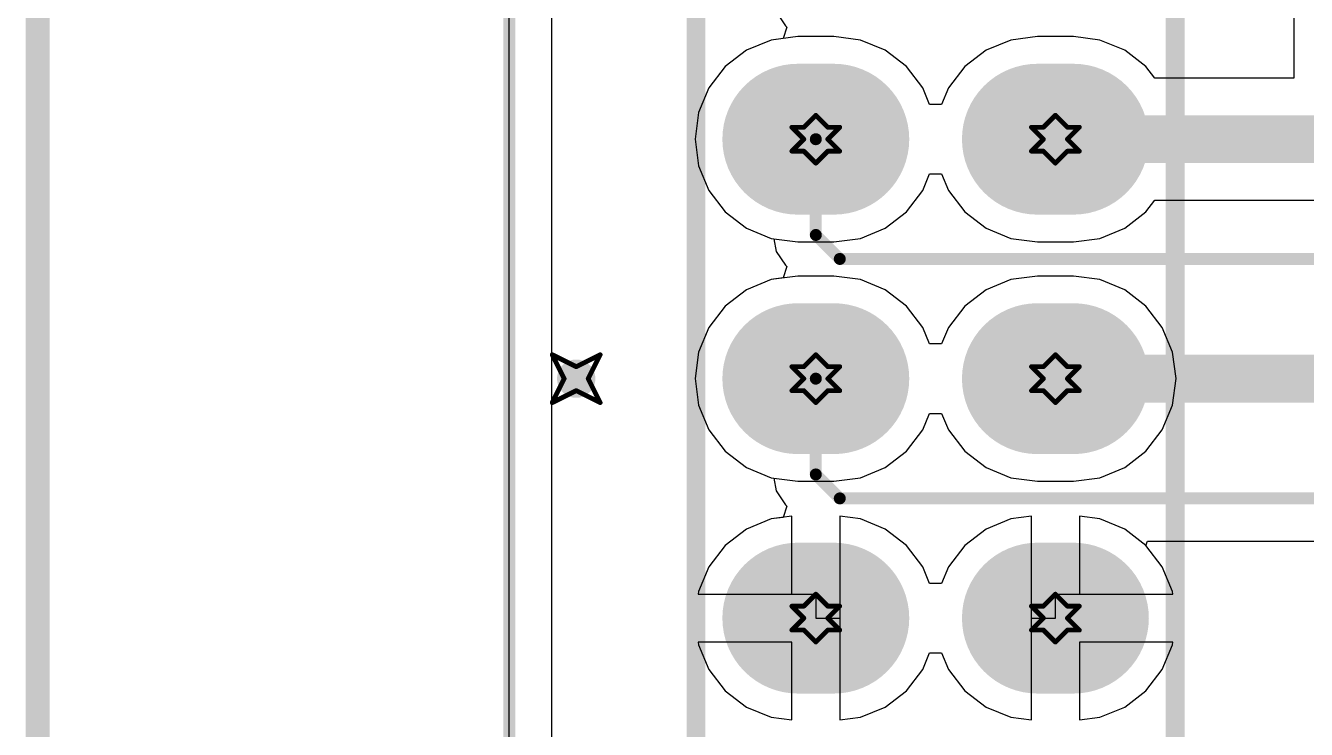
# Model space of a CAD drawing. Header units: millimetres. Extents: x 2.26 to 6.57, y 1.2 to 4.64.
# Drawn here: x 2.278 to 2.813, y 2.257 to 2.551 of the extents above; entities that cross this region are included whole.
import ezdxf

# ---------------------------------------------------------------- set-up
doc = ezdxf.new("R2010")
doc.units = ezdxf.units.MM
doc.header["$MEASUREMENT"] = 0
for name, color, linetype in [('BottomLayer', 5, 'Continuous'), ('BottomSolder', 6, 'Continuous'), ('DrillDrawing', 1, 'Continuous'), ('KeepOutLayer', 6, 'Continuous'), ('Mechanical1', 6, 'Continuous'), ('MultiLayer', 9, 'Continuous'), ('PadHoleLayer', 156, 'Continuous'), ('TopLayer', 1, 'Continuous'), ('TopOverlay', 2, 'Continuous'), ('TopSolder', 216, 'Continuous'), ('ViaHoleLayer', 16, 'Continuous')]:
    doc.layers.add(name, color=color, linetype=linetype)

# ---------------------------------------------------------------- blocks, each defined once
blk = doc.blocks.new('2_19P_56')
at = {"layer": 'BottomLayer', "const_width": 0.055}
for points in [[(0.7, 0.1075), (0.7, 0.0925)], [(0.8, 0.1075), (0.8, 0.0925)], [(0.9, 0.1075), (0.9, 0.0925)], [(0.7, 0.0075), (0.7, -0.0075)], [(0.8, 0.0075), (0.8, -0.0075)], [(0.9, 0.0075), (0.9, -0.0075)]]:
    blk.add_lwpolyline(points, dxfattribs=at)
at = {"layer": 'BottomLayer', "const_width": 0.0275}
for points in [[(0.68625, 0.1075, 1), (0.71375, 0.1075, 1)], [(0.78625, 0.1075, 1), (0.81375, 0.1075, 1)], [(0.88625, 0.1075, 1), (0.91375, 0.1075, 1)], [(0.68625, 0.0925, 1), (0.71375, 0.0925, 1)], [(0.78625, 0.0925, 1), (0.81375, 0.0925, 1)], [(0.88625, 0.0925, 1), (0.91375, 0.0925, 1)], [(0.68625, 0.0075, 1), (0.71375, 0.0075, 1)], [(0.78625, 0.0075, 1), (0.81375, 0.0075, 1)], [(0.88625, 0.0075, 1), (0.91375, 0.0075, 1)], [(0.68625, -0.0075, 1), (0.71375, -0.0075, 1)], [(0.78625, -0.0075, 1), (0.81375, -0.0075, 1)], [(0.88625, -0.0075, 1), (0.91375, -0.0075, 1)]]:
    blk.add_lwpolyline(points, format="xyb", close=True, dxfattribs=at)
at = {"layer": 'BottomSolder', "const_width": 0.063}
for points in [[(0.7, 0.1075), (0.7, 0.0925)], [(0.8, 0.1075), (0.8, 0.0925)], [(0.9, 0.1075), (0.9, 0.0925)], [(0.7, 0.0075), (0.7, -0.0075)], [(0.8, 0.0075), (0.8, -0.0075)], [(0.9, 0.0075), (0.9, -0.0075)]]:
    blk.add_lwpolyline(points, dxfattribs=at)
at = {"layer": 'BottomSolder', "const_width": 0.0315}
for points in [[(0.68425, 0.1075, 1), (0.71575, 0.1075, 1)], [(0.78425, 0.1075, 1), (0.81575, 0.1075, 1)], [(0.88425, 0.1075, 1), (0.91575, 0.1075, 1)], [(0.68425, 0.0925, 1), (0.71575, 0.0925, 1)], [(0.78425, 0.0925, 1), (0.81575, 0.0925, 1)], [(0.88425, 0.0925, 1), (0.91575, 0.0925, 1)], [(0.68425, 0.0075, 1), (0.71575, 0.0075, 1)], [(0.78425, 0.0075, 1), (0.81575, 0.0075, 1)], [(0.88425, 0.0075, 1), (0.91575, 0.0075, 1)], [(0.68425, -0.0075, 1), (0.71575, -0.0075, 1)], [(0.78425, -0.0075, 1), (0.81575, -0.0075, 1)], [(0.88425, -0.0075, 1), (0.91575, -0.0075, 1)]]:
    blk.add_lwpolyline(points, format="xyb", close=True, dxfattribs=at)
at = {"layer": 'MultiLayer', "const_width": 0.055}
for points in [[(0.7, 0.1075), (0.7, 0.0925)], [(0.8, 0.1075), (0.8, 0.0925)], [(0.9, 0.1075), (0.9, 0.0925)], [(0.7, 0.0075), (0.7, -0.0075)], [(0.8, 0.0075), (0.8, -0.0075)], [(0.9, 0.0075), (0.9, -0.0075)]]:
    blk.add_lwpolyline(points, dxfattribs=at)
at = {"layer": 'MultiLayer', "const_width": 0.0275}
for points in [[(0.68625, 0.1075, 1), (0.71375, 0.1075, 1)], [(0.78625, 0.1075, 1), (0.81375, 0.1075, 1)], [(0.88625, 0.1075, 1), (0.91375, 0.1075, 1)], [(0.68625, 0.0925, 1), (0.71375, 0.0925, 1)], [(0.78625, 0.0925, 1), (0.81375, 0.0925, 1)], [(0.88625, 0.0925, 1), (0.91375, 0.0925, 1)], [(0.68625, 0.0075, 1), (0.71375, 0.0075, 1)], [(0.78625, 0.0075, 1), (0.81375, 0.0075, 1)], [(0.88625, 0.0075, 1), (0.91375, 0.0075, 1)], [(0.68625, -0.0075, 1), (0.71375, -0.0075, 1)], [(0.78625, -0.0075, 1), (0.81375, -0.0075, 1)], [(0.88625, -0.0075, 1), (0.91375, -0.0075, 1)]]:
    blk.add_lwpolyline(points, format="xyb", close=True, dxfattribs=at)
at = {"layer": 'PadHoleLayer', "const_width": 0.02}
for points in [[(0.69, 0.1, 1), (0.71, 0.1, 1)], [(0.79, 0.1, 1), (0.81, 0.1, 1)], [(0.89, 0.1, 1), (0.91, 0.1, 1)], [(0.69, 0, 1), (0.71, 0, 1)], [(0.79, 0, 1), (0.81, 0, 1)], [(0.89, 0, 1), (0.91, 0, 1)]]:
    blk.add_lwpolyline(points, format="xyb", close=True, dxfattribs=at)
at = {"layer": 'TopLayer', "const_width": 0.055}
for points in [[(0.7, 0.1075), (0.7, 0.0925)], [(0.8, 0.1075), (0.8, 0.0925)], [(0.9, 0.1075), (0.9, 0.0925)], [(0.7, 0.0075), (0.7, -0.0075)], [(0.8, 0.0075), (0.8, -0.0075)], [(0.9, 0.0075), (0.9, -0.0075)]]:
    blk.add_lwpolyline(points, dxfattribs=at)
at = {"layer": 'TopLayer', "const_width": 0.0275}
for points in [[(0.68625, 0.1075, 1), (0.71375, 0.1075, 1)], [(0.78625, 0.1075, 1), (0.81375, 0.1075, 1)], [(0.88625, 0.1075, 1), (0.91375, 0.1075, 1)], [(0.68625, 0.0925, 1), (0.71375, 0.0925, 1)], [(0.78625, 0.0925, 1), (0.81375, 0.0925, 1)], [(0.88625, 0.0925, 1), (0.91375, 0.0925, 1)], [(0.68625, 0.0075, 1), (0.71375, 0.0075, 1)], [(0.78625, 0.0075, 1), (0.81375, 0.0075, 1)], [(0.88625, 0.0075, 1), (0.91375, 0.0075, 1)], [(0.68625, -0.0075, 1), (0.71375, -0.0075, 1)], [(0.78625, -0.0075, 1), (0.81375, -0.0075, 1)], [(0.88625, -0.0075, 1), (0.91375, -0.0075, 1)]]:
    blk.add_lwpolyline(points, format="xyb", close=True, dxfattribs=at)
at = {"layer": 'TopOverlay', "const_width": 0.00787}
for points in [[(1.85, 0.15), (-0.05, 0.15)], [(1.85, -0.05), (-0.05, -0.05)]]:
    blk.add_lwpolyline(points, dxfattribs=at)
at = {"layer": 'TopSolder', "const_width": 0.063}
for points in [[(0.7, 0.1075), (0.7, 0.0925)], [(0.8, 0.1075), (0.8, 0.0925)], [(0.9, 0.1075), (0.9, 0.0925)], [(0.7, 0.0075), (0.7, -0.0075)], [(0.8, 0.0075), (0.8, -0.0075)], [(0.9, 0.0075), (0.9, -0.0075)]]:
    blk.add_lwpolyline(points, dxfattribs=at)
at = {"layer": 'TopSolder', "const_width": 0.0315}
for points in [[(0.68425, 0.1075, 1), (0.71575, 0.1075, 1)], [(0.78425, 0.1075, 1), (0.81575, 0.1075, 1)], [(0.88425, 0.1075, 1), (0.91575, 0.1075, 1)], [(0.68425, 0.0925, 1), (0.71575, 0.0925, 1)], [(0.78425, 0.0925, 1), (0.81575, 0.0925, 1)], [(0.88425, 0.0925, 1), (0.91575, 0.0925, 1)], [(0.68425, 0.0075, 1), (0.71575, 0.0075, 1)], [(0.78425, 0.0075, 1), (0.81575, 0.0075, 1)], [(0.88425, 0.0075, 1), (0.91575, 0.0075, 1)], [(0.68425, -0.0075, 1), (0.71575, -0.0075, 1)], [(0.78425, -0.0075, 1), (0.81575, -0.0075, 1)], [(0.88425, -0.0075, 1), (0.91575, -0.0075, 1)]]:
    blk.add_lwpolyline(points, format="xyb", close=True, dxfattribs=at)

msp = doc.modelspace()

# ---------------------------------------------------------------- linework, layer by layer
at = {"layer": 'BottomLayer'}
for p, q in [((2.49816, 1.36221), (2.49816, 3.43098)), ((2.59178, 2.55632), (2.59565, 2.55053)), ((2.59624, 2.54994), (2.59463, 2.54521)), ((2.59565, 2.55053), (2.59624, 2.54994)), ((2.58967, 2.54456), (2.57933, 2.54027)), ((2.59463, 2.54521), (2.58967, 2.54456)), ((2.57933, 2.54027), (2.57046, 2.53346)), ((2.57046, 2.53346), (2.56364, 2.52458)), ((2.56364, 2.52458), (2.55936, 2.51424)), ((2.55936, 2.51424), (2.5579, 2.50315)), ((2.5579, 2.50315), (2.55936, 2.49205)), ((2.55936, 2.49205), (2.56364, 2.48172)), ((2.56364, 2.48172), (2.57046, 2.47284)), ((2.57046, 2.47284), (2.57933, 2.46603)), ((2.57933, 2.46603), (2.58967, 2.46174)), ((2.58967, 2.46174), (2.59073, 2.4616)), ((2.59073, 2.4616), (2.59178, 2.45632)), ((2.59178, 2.45632), (2.59565, 2.45053)), ((2.59624, 2.44994), (2.59463, 2.44521)), ((2.59565, 2.45053), (2.59624, 2.44994)), ((2.58967, 2.44456), (2.57933, 2.44027)), ((2.59463, 2.44521), (2.58967, 2.44456)), ((2.57933, 2.44027), (2.57046, 2.43346)), ((2.57046, 2.43346), (2.56364, 2.42458)), ((2.56364, 2.42458), (2.55936, 2.41424)), ((2.55936, 2.41424), (2.5579, 2.40315)), ((2.5579, 2.40315), (2.55936, 2.39205)), ((2.55936, 2.39205), (2.56364, 2.38172)), ((2.56364, 2.38172), (2.57046, 2.37284)), ((2.57046, 2.37284), (2.57933, 2.36603)), ((2.57933, 2.36603), (2.58967, 2.36174)), ((2.58967, 2.36174), (2.59073, 2.3616)), ((2.59073, 2.3616), (2.59178, 2.35632)), ((2.59178, 2.35632), (2.59565, 2.35053)), ((2.59624, 2.34994), (2.59463, 2.34521)), ((2.59565, 2.35053), (2.59624, 2.34994)), ((2.58967, 2.34456), (2.57933, 2.34027)), ((2.59463, 2.34521), (2.58967, 2.34456)), ((2.57933, 2.34027), (2.57046, 2.33346)), ((2.57046, 2.33346), (2.56364, 2.32458)), ((2.74608, 2.33346), (2.74671, 2.33531)), ((2.75289, 2.32458), (2.74608, 2.33346)), ((2.74671, 2.33531), (2.86622, 2.33531)), ((2.56364, 2.32458), (2.55936, 2.31424)), ((2.75717, 2.31424), (2.75289, 2.32458)), ((2.55936, 2.31424), (2.55922, 2.31315)), ((2.55922, 2.31315), (2.60828, 2.31315)), ((2.60828, 2.31315), (2.60828, 2.30316)), ((2.70826, 2.30316), (2.70826, 2.31315)), ((2.70826, 2.31315), (2.75732, 2.31315)), ((2.75732, 2.31315), (2.75717, 2.31424)), ((2.60828, 2.30316), (2.61827, 2.30316)), ((2.61827, 2.30316), (2.61827, 2.26061)), ((2.69827, 2.26061), (2.69827, 2.30316)), ((2.69827, 2.30316), (2.70826, 2.30316)), ((2.59827, 2.29315), (2.55922, 2.29315)), ((2.55922, 2.29315), (2.55936, 2.29205)), ((2.55936, 2.29205), (2.56364, 2.28172)), ((2.59827, 2.26061), (2.59827, 2.29315)), ((2.65289, 2.28172), (2.65577, 2.28866)), ((2.65577, 2.28866), (2.66077, 2.28866)), ((2.66077, 2.28866), (2.66364, 2.28172)), ((2.75732, 2.29315), (2.71827, 2.29315)), ((2.71827, 2.29315), (2.71827, 2.26061)), ((2.75289, 2.28172), (2.75717, 2.29205)), ((2.75717, 2.29205), (2.75732, 2.29315)), ((2.56364, 2.28172), (2.57046, 2.27284)), ((2.64608, 2.27284), (2.65289, 2.28172)), ((2.66364, 2.28172), (2.67046, 2.27284)), ((2.74608, 2.27284), (2.75289, 2.28172)), ((2.57046, 2.27284), (2.57933, 2.26603)), ((2.6372, 2.26603), (2.64608, 2.27284)), ((2.67046, 2.27284), (2.67933, 2.26603)), ((2.7372, 2.26603), (2.74608, 2.27284)), ((2.57933, 2.26603), (2.58967, 2.26174)), ((2.58967, 2.26174), (2.59827, 2.26061)), ((2.61827, 2.26061), (2.62686, 2.26174)), ((2.62686, 2.26174), (2.6372, 2.26603)), ((2.67933, 2.26603), (2.68967, 2.26174)), ((2.68967, 2.26174), (2.69827, 2.26061)), ((2.71827, 2.26061), (2.72686, 2.26174)), ((2.72686, 2.26174), (2.7372, 2.26603))]:
    msp.add_line(p, q, dxfattribs=at)
for points, const_width in [([(2.60827, 2.46315), (2.60827, 2.50315)], 0.005), ([(2.60827, 2.46315), (2.61827, 2.45315)], 0.005), ([(2.61827, 2.45315), (3.08327, 2.45315)], 0.005), ([(2.70827, 2.40315), (2.90827, 2.40315)], 0.02), ([(2.60827, 2.36315), (2.60827, 2.40315)], 0.005), ([(2.60827, 2.36315), (2.61827, 2.35315)], 0.005), ([(2.61827, 2.35315), (3.08327, 2.35315)], 0.005)]:
    msp.add_lwpolyline(points, dxfattribs=dict(at, const_width=const_width))
for points, const_width in [([(2.60702, 2.50315, 1), (2.60952, 2.50315, 1)], 0.0025), ([(2.60702, 2.46315, 1), (2.60952, 2.46315, 1)], 0.0025), ([(2.60702, 2.46315, 1), (2.60952, 2.46315, 1)], 0.0025), ([(2.61702, 2.45315, 1), (2.61952, 2.45315, 1)], 0.0025), ([(2.61702, 2.45315, 1), (2.61952, 2.45315, 1)], 0.0025), ([(2.50427, 2.40315, 1), (2.51227, 2.40315, 1)], 0.008), ([(2.70327, 2.40315, 1), (2.71327, 2.40315, 1)], 0.01), ([(2.60702, 2.40315, 1), (2.60952, 2.40315, 1)], 0.0025), ([(2.60702, 2.36315, 1), (2.60952, 2.36315, 1)], 0.0025), ([(2.60702, 2.36315, 1), (2.60952, 2.36315, 1)], 0.0025), ([(2.61702, 2.35315, 1), (2.61952, 2.35315, 1)], 0.0025), ([(2.61702, 2.35315, 1), (2.61952, 2.35315, 1)], 0.0025)]:
    msp.add_lwpolyline(points, format="xyb", close=True, dxfattribs=dict(at, const_width=const_width))
at = {"layer": 'DrillDrawing'}
for points, const_width in [([(2.28346, 1.20472), (2.28346, 2.65679)], 0.01), ([(2.60327, 2.50815), (2.60827, 2.51315)], 0.002), ([(2.60827, 2.51315), (2.61327, 2.50815)], 0.002), ([(2.70327, 2.50815), (2.70827, 2.51315)], 0.002), ([(2.70827, 2.51315), (2.71327, 2.50815)], 0.002), ([(2.59827, 2.50815), (2.60327, 2.50315)], 0.002), ([(2.59827, 2.50815), (2.60327, 2.50815)], 0.002), ([(2.61327, 2.50815), (2.61827, 2.50815)], 0.002), ([(2.61327, 2.50315), (2.61827, 2.50815)], 0.002), ([(2.69827, 2.50815), (2.70327, 2.50315)], 0.002), ([(2.69827, 2.50815), (2.70327, 2.50815)], 0.002), ([(2.71327, 2.50815), (2.71827, 2.50815)], 0.002), ([(2.71327, 2.50315), (2.71827, 2.50815)], 0.002), ([(2.59827, 2.49815), (2.60327, 2.50315)], 0.002), ([(2.61327, 2.50315), (2.61827, 2.49815)], 0.002), ([(2.69827, 2.49815), (2.70327, 2.50315)], 0.002), ([(2.71327, 2.50315), (2.71827, 2.49815)], 0.002), ([(2.59827, 2.49815), (2.60327, 2.49815)], 0.002), ([(2.60327, 2.49815), (2.60827, 2.49315)], 0.002), ([(2.60827, 2.49315), (2.61327, 2.49815)], 0.002), ([(2.61327, 2.49815), (2.61827, 2.49815)], 0.002), ([(2.69827, 2.49815), (2.70327, 2.49815)], 0.002), ([(2.70327, 2.49815), (2.70827, 2.49315)], 0.002), ([(2.70827, 2.49315), (2.71327, 2.49815)], 0.002), ([(2.71327, 2.49815), (2.71827, 2.49815)], 0.002), ([(2.49827, 2.41315), (2.50827, 2.40815)], 0.002), ([(2.49827, 2.41315), (2.50327, 2.40315)], 0.002), ([(2.50827, 2.40815), (2.51827, 2.41315)], 0.002), ([(2.51327, 2.40315), (2.51827, 2.41315)], 0.002), ([(2.60327, 2.40815), (2.60827, 2.41315)], 0.002), ([(2.60827, 2.41315), (2.61327, 2.40815)], 0.002), ([(2.70327, 2.40815), (2.70827, 2.41315)], 0.002), ([(2.70827, 2.41315), (2.71327, 2.40815)], 0.002), ([(2.59827, 2.40815), (2.60327, 2.40315)], 0.002), ([(2.59827, 2.40815), (2.60327, 2.40815)], 0.002), ([(2.61327, 2.40815), (2.61827, 2.40815)], 0.002), ([(2.61327, 2.40315), (2.61827, 2.40815)], 0.002), ([(2.69827, 2.40815), (2.70327, 2.40315)], 0.002), ([(2.69827, 2.40815), (2.70327, 2.40815)], 0.002), ([(2.71327, 2.40815), (2.71827, 2.40815)], 0.002), ([(2.71327, 2.40315), (2.71827, 2.40815)], 0.002), ([(2.49827, 2.39315), (2.50327, 2.40315)], 0.002), ([(2.51327, 2.40315), (2.51827, 2.39315)], 0.002), ([(2.59827, 2.39815), (2.60327, 2.40315)], 0.002), ([(2.61327, 2.40315), (2.61827, 2.39815)], 0.002), ([(2.69827, 2.39815), (2.70327, 2.40315)], 0.002), ([(2.71327, 2.40315), (2.71827, 2.39815)], 0.002), ([(2.49827, 2.39315), (2.50827, 2.39815)], 0.002), ([(2.50827, 2.39815), (2.51827, 2.39315)], 0.002), ([(2.59827, 2.39815), (2.60327, 2.39815)], 0.002), ([(2.60327, 2.39815), (2.60827, 2.39315)], 0.002), ([(2.60827, 2.39315), (2.61327, 2.39815)], 0.002), ([(2.61327, 2.39815), (2.61827, 2.39815)], 0.002), ([(2.69827, 2.39815), (2.70327, 2.39815)], 0.002), ([(2.70327, 2.39815), (2.70827, 2.39315)], 0.002), ([(2.70827, 2.39315), (2.71327, 2.39815)], 0.002), ([(2.71327, 2.39815), (2.71827, 2.39815)], 0.002), ([(2.60327, 2.30815), (2.60827, 2.31315)], 0.002), ([(2.60827, 2.31315), (2.61327, 2.30815)], 0.002), ([(2.70327, 2.30815), (2.70827, 2.31315)], 0.002), ([(2.70827, 2.31315), (2.71327, 2.30815)], 0.002), ([(2.59827, 2.30815), (2.60327, 2.30315)], 0.002), ([(2.59827, 2.30815), (2.60327, 2.30815)], 0.002), ([(2.59827, 2.29815), (2.60327, 2.30315)], 0.002), ([(2.61327, 2.30815), (2.61827, 2.30815)], 0.002), ([(2.61327, 2.30315), (2.61827, 2.30815)], 0.002), ([(2.61327, 2.30315), (2.61827, 2.29815)], 0.002), ([(2.69827, 2.30815), (2.70327, 2.30315)], 0.002), ([(2.69827, 2.30815), (2.70327, 2.30815)], 0.002), ([(2.69827, 2.29815), (2.70327, 2.30315)], 0.002), ([(2.71327, 2.30815), (2.71827, 2.30815)], 0.002), ([(2.71327, 2.30315), (2.71827, 2.30815)], 0.002), ([(2.71327, 2.30315), (2.71827, 2.29815)], 0.002), ([(2.59827, 2.29815), (2.60327, 2.29815)], 0.002), ([(2.60327, 2.29815), (2.60827, 2.29315)], 0.002), ([(2.60827, 2.29315), (2.61327, 2.29815)], 0.002), ([(2.61327, 2.29815), (2.61827, 2.29815)], 0.002), ([(2.69827, 2.29815), (2.70327, 2.29815)], 0.002), ([(2.70327, 2.29815), (2.70827, 2.29315)], 0.002), ([(2.70827, 2.29315), (2.71327, 2.29815)], 0.002), ([(2.71327, 2.29815), (2.71827, 2.29815)], 0.002)]:
    msp.add_lwpolyline(points, dxfattribs=dict(at, const_width=const_width))
at = {"layer": 'DrillDrawing', "const_width": 0.001}
for points in [[(2.60777, 2.51315, 1), (2.60877, 2.51315, 1)], [(2.60777, 2.51315, 1), (2.60877, 2.51315, 1)], [(2.70777, 2.51315, 1), (2.70877, 2.51315, 1)], [(2.70777, 2.51315, 1), (2.70877, 2.51315, 1)], [(2.59777, 2.50815, 1), (2.59877, 2.50815, 1)], [(2.59777, 2.50815, 1), (2.59877, 2.50815, 1)], [(2.60277, 2.50815, 1), (2.60377, 2.50815, 1)], [(2.60277, 2.50815, 1), (2.60377, 2.50815, 1)], [(2.61277, 2.50815, 1), (2.61377, 2.50815, 1)], [(2.61277, 2.50815, 1), (2.61377, 2.50815, 1)], [(2.61777, 2.50815, 1), (2.61877, 2.50815, 1)], [(2.61777, 2.50815, 1), (2.61877, 2.50815, 1)], [(2.69777, 2.50815, 1), (2.69877, 2.50815, 1)], [(2.69777, 2.50815, 1), (2.69877, 2.50815, 1)], [(2.70277, 2.50815, 1), (2.70377, 2.50815, 1)], [(2.70277, 2.50815, 1), (2.70377, 2.50815, 1)], [(2.71277, 2.50815, 1), (2.71377, 2.50815, 1)], [(2.71277, 2.50815, 1), (2.71377, 2.50815, 1)], [(2.71777, 2.50815, 1), (2.71877, 2.50815, 1)], [(2.71777, 2.50815, 1), (2.71877, 2.50815, 1)], [(2.60277, 2.50315, 1), (2.60377, 2.50315, 1)], [(2.60277, 2.50315, 1), (2.60377, 2.50315, 1)], [(2.61277, 2.50315, 1), (2.61377, 2.50315, 1)], [(2.61277, 2.50315, 1), (2.61377, 2.50315, 1)], [(2.70277, 2.50315, 1), (2.70377, 2.50315, 1)], [(2.70277, 2.50315, 1), (2.70377, 2.50315, 1)], [(2.71277, 2.50315, 1), (2.71377, 2.50315, 1)], [(2.71277, 2.50315, 1), (2.71377, 2.50315, 1)], [(2.59777, 2.49815, 1), (2.59877, 2.49815, 1)], [(2.59777, 2.49815, 1), (2.59877, 2.49815, 1)], [(2.60277, 2.49815, 1), (2.60377, 2.49815, 1)], [(2.60277, 2.49815, 1), (2.60377, 2.49815, 1)], [(2.61277, 2.49815, 1), (2.61377, 2.49815, 1)], [(2.61277, 2.49815, 1), (2.61377, 2.49815, 1)], [(2.61777, 2.49815, 1), (2.61877, 2.49815, 1)], [(2.61777, 2.49815, 1), (2.61877, 2.49815, 1)], [(2.69777, 2.49815, 1), (2.69877, 2.49815, 1)], [(2.69777, 2.49815, 1), (2.69877, 2.49815, 1)], [(2.70277, 2.49815, 1), (2.70377, 2.49815, 1)], [(2.70277, 2.49815, 1), (2.70377, 2.49815, 1)], [(2.71277, 2.49815, 1), (2.71377, 2.49815, 1)], [(2.71277, 2.49815, 1), (2.71377, 2.49815, 1)], [(2.71777, 2.49815, 1), (2.71877, 2.49815, 1)], [(2.71777, 2.49815, 1), (2.71877, 2.49815, 1)], [(2.60777, 2.49315, 1), (2.60877, 2.49315, 1)], [(2.60777, 2.49315, 1), (2.60877, 2.49315, 1)], [(2.70777, 2.49315, 1), (2.70877, 2.49315, 1)], [(2.70777, 2.49315, 1), (2.70877, 2.49315, 1)], [(2.49777, 2.41315, 1), (2.49877, 2.41315, 1)], [(2.49777, 2.41315, 1), (2.49877, 2.41315, 1)], [(2.51777, 2.41315, 1), (2.51877, 2.41315, 1)], [(2.51777, 2.41315, 1), (2.51877, 2.41315, 1)], [(2.60777, 2.41315, 1), (2.60877, 2.41315, 1)], [(2.60777, 2.41315, 1), (2.60877, 2.41315, 1)], [(2.70777, 2.41315, 1), (2.70877, 2.41315, 1)], [(2.70777, 2.41315, 1), (2.70877, 2.41315, 1)], [(2.50777, 2.40815, 1), (2.50877, 2.40815, 1)], [(2.50777, 2.40815, 1), (2.50877, 2.40815, 1)], [(2.59777, 2.40815, 1), (2.59877, 2.40815, 1)], [(2.59777, 2.40815, 1), (2.59877, 2.40815, 1)], [(2.60277, 2.40815, 1), (2.60377, 2.40815, 1)], [(2.60277, 2.40815, 1), (2.60377, 2.40815, 1)], [(2.61277, 2.40815, 1), (2.61377, 2.40815, 1)], [(2.61277, 2.40815, 1), (2.61377, 2.40815, 1)], [(2.61777, 2.40815, 1), (2.61877, 2.40815, 1)], [(2.61777, 2.40815, 1), (2.61877, 2.40815, 1)], [(2.69777, 2.40815, 1), (2.69877, 2.40815, 1)], [(2.69777, 2.40815, 1), (2.69877, 2.40815, 1)], [(2.70277, 2.40815, 1), (2.70377, 2.40815, 1)], [(2.70277, 2.40815, 1), (2.70377, 2.40815, 1)], [(2.71277, 2.40815, 1), (2.71377, 2.40815, 1)], [(2.71277, 2.40815, 1), (2.71377, 2.40815, 1)], [(2.71777, 2.40815, 1), (2.71877, 2.40815, 1)], [(2.71777, 2.40815, 1), (2.71877, 2.40815, 1)], [(2.50277, 2.40315, 1), (2.50377, 2.40315, 1)], [(2.50277, 2.40315, 1), (2.50377, 2.40315, 1)], [(2.51277, 2.40315, 1), (2.51377, 2.40315, 1)], [(2.51277, 2.40315, 1), (2.51377, 2.40315, 1)], [(2.60277, 2.40315, 1), (2.60377, 2.40315, 1)], [(2.60277, 2.40315, 1), (2.60377, 2.40315, 1)], [(2.61277, 2.40315, 1), (2.61377, 2.40315, 1)], [(2.61277, 2.40315, 1), (2.61377, 2.40315, 1)], [(2.70277, 2.40315, 1), (2.70377, 2.40315, 1)], [(2.70277, 2.40315, 1), (2.70377, 2.40315, 1)], [(2.71277, 2.40315, 1), (2.71377, 2.40315, 1)], [(2.71277, 2.40315, 1), (2.71377, 2.40315, 1)], [(2.50777, 2.39815, 1), (2.50877, 2.39815, 1)], [(2.50777, 2.39815, 1), (2.50877, 2.39815, 1)], [(2.59777, 2.39815, 1), (2.59877, 2.39815, 1)], [(2.59777, 2.39815, 1), (2.59877, 2.39815, 1)], [(2.60277, 2.39815, 1), (2.60377, 2.39815, 1)], [(2.60277, 2.39815, 1), (2.60377, 2.39815, 1)], [(2.61277, 2.39815, 1), (2.61377, 2.39815, 1)], [(2.61277, 2.39815, 1), (2.61377, 2.39815, 1)], [(2.61777, 2.39815, 1), (2.61877, 2.39815, 1)], [(2.61777, 2.39815, 1), (2.61877, 2.39815, 1)], [(2.69777, 2.39815, 1), (2.69877, 2.39815, 1)], [(2.69777, 2.39815, 1), (2.69877, 2.39815, 1)], [(2.70277, 2.39815, 1), (2.70377, 2.39815, 1)], [(2.70277, 2.39815, 1), (2.70377, 2.39815, 1)], [(2.71277, 2.39815, 1), (2.71377, 2.39815, 1)], [(2.71277, 2.39815, 1), (2.71377, 2.39815, 1)], [(2.71777, 2.39815, 1), (2.71877, 2.39815, 1)], [(2.71777, 2.39815, 1), (2.71877, 2.39815, 1)], [(2.49777, 2.39315, 1), (2.49877, 2.39315, 1)], [(2.49777, 2.39315, 1), (2.49877, 2.39315, 1)], [(2.51777, 2.39315, 1), (2.51877, 2.39315, 1)], [(2.51777, 2.39315, 1), (2.51877, 2.39315, 1)], [(2.60777, 2.39315, 1), (2.60877, 2.39315, 1)], [(2.60777, 2.39315, 1), (2.60877, 2.39315, 1)], [(2.70777, 2.39315, 1), (2.70877, 2.39315, 1)], [(2.70777, 2.39315, 1), (2.70877, 2.39315, 1)], [(2.60777, 2.31315, 1), (2.60877, 2.31315, 1)], [(2.60777, 2.31315, 1), (2.60877, 2.31315, 1)], [(2.70777, 2.31315, 1), (2.70877, 2.31315, 1)], [(2.70777, 2.31315, 1), (2.70877, 2.31315, 1)], [(2.59777, 2.30815, 1), (2.59877, 2.30815, 1)], [(2.59777, 2.30815, 1), (2.59877, 2.30815, 1)], [(2.60277, 2.30815, 1), (2.60377, 2.30815, 1)], [(2.60277, 2.30815, 1), (2.60377, 2.30815, 1)], [(2.60277, 2.30315, 1), (2.60377, 2.30315, 1)], [(2.60277, 2.30315, 1), (2.60377, 2.30315, 1)], [(2.61277, 2.30815, 1), (2.61377, 2.30815, 1)], [(2.61277, 2.30815, 1), (2.61377, 2.30815, 1)], [(2.61277, 2.30315, 1), (2.61377, 2.30315, 1)], [(2.61277, 2.30315, 1), (2.61377, 2.30315, 1)], [(2.61777, 2.30815, 1), (2.61877, 2.30815, 1)], [(2.61777, 2.30815, 1), (2.61877, 2.30815, 1)], [(2.69777, 2.30815, 1), (2.69877, 2.30815, 1)], [(2.69777, 2.30815, 1), (2.69877, 2.30815, 1)], [(2.70277, 2.30815, 1), (2.70377, 2.30815, 1)], [(2.70277, 2.30815, 1), (2.70377, 2.30815, 1)], [(2.70277, 2.30315, 1), (2.70377, 2.30315, 1)], [(2.70277, 2.30315, 1), (2.70377, 2.30315, 1)], [(2.71277, 2.30815, 1), (2.71377, 2.30815, 1)], [(2.71277, 2.30815, 1), (2.71377, 2.30815, 1)], [(2.71277, 2.30315, 1), (2.71377, 2.30315, 1)], [(2.71277, 2.30315, 1), (2.71377, 2.30315, 1)], [(2.71777, 2.30815, 1), (2.71877, 2.30815, 1)], [(2.71777, 2.30815, 1), (2.71877, 2.30815, 1)], [(2.59777, 2.29815, 1), (2.59877, 2.29815, 1)], [(2.59777, 2.29815, 1), (2.59877, 2.29815, 1)], [(2.60277, 2.29815, 1), (2.60377, 2.29815, 1)], [(2.60277, 2.29815, 1), (2.60377, 2.29815, 1)], [(2.61277, 2.29815, 1), (2.61377, 2.29815, 1)], [(2.61277, 2.29815, 1), (2.61377, 2.29815, 1)], [(2.61777, 2.29815, 1), (2.61877, 2.29815, 1)], [(2.61777, 2.29815, 1), (2.61877, 2.29815, 1)], [(2.69777, 2.29815, 1), (2.69877, 2.29815, 1)], [(2.69777, 2.29815, 1), (2.69877, 2.29815, 1)], [(2.70277, 2.29815, 1), (2.70377, 2.29815, 1)], [(2.70277, 2.29815, 1), (2.70377, 2.29815, 1)], [(2.71277, 2.29815, 1), (2.71377, 2.29815, 1)], [(2.71277, 2.29815, 1), (2.71377, 2.29815, 1)], [(2.71777, 2.29815, 1), (2.71877, 2.29815, 1)], [(2.71777, 2.29815, 1), (2.71877, 2.29815, 1)], [(2.60777, 2.29315, 1), (2.60877, 2.29315, 1)], [(2.60777, 2.29315, 1), (2.60877, 2.29315, 1)], [(2.70777, 2.29315, 1), (2.70877, 2.29315, 1)], [(2.70777, 2.29315, 1), (2.70877, 2.29315, 1)]]:
    msp.add_lwpolyline(points, format="xyb", close=True, dxfattribs=at)
at = {"layer": 'KeepOutLayer', "const_width": 0.005}
msp.add_lwpolyline([(2.48031, 1.3622), (2.48031, 3.44882)], dxfattribs=at)
at = {"layer": 'Mechanical1'}
msp.add_line((2.48031, 1.3622), (2.48031, 3.44882), dxfattribs=at)
at = {"layer": 'MultiLayer', "const_width": 0.008}
msp.add_lwpolyline([(2.50427, 2.40315, 1), (2.51227, 2.40315, 1)], format="xyb", close=True, dxfattribs=at)
at = {"layer": 'TopLayer'}
for p, q in [((2.49816, 1.36221), (2.49816, 3.43098)), ((2.80778, 2.67766), (2.80778, 2.52864)), ((2.58967, 2.54456), (2.57933, 2.54027)), ((2.60077, 2.54602), (2.58967, 2.54456)), ((2.61577, 2.54602), (2.60077, 2.54602)), ((2.62686, 2.54456), (2.61577, 2.54602)), ((2.6372, 2.54027), (2.62686, 2.54456)), ((2.68967, 2.54456), (2.67933, 2.54027)), ((2.70077, 2.54602), (2.68967, 2.54456)), ((2.71577, 2.54602), (2.70077, 2.54602)), ((2.72686, 2.54456), (2.71577, 2.54602)), ((2.7372, 2.54027), (2.72686, 2.54456)), ((2.57933, 2.54027), (2.57046, 2.53346)), ((2.64608, 2.53346), (2.6372, 2.54027)), ((2.67933, 2.54027), (2.67046, 2.53346)), ((2.74608, 2.53346), (2.7372, 2.54027)), ((2.57046, 2.53346), (2.56364, 2.52458)), ((2.65289, 2.52458), (2.64608, 2.53346)), ((2.67046, 2.53346), (2.66364, 2.52458)), ((2.74978, 2.52864), (2.74608, 2.53346)), ((2.80778, 2.52864), (2.74978, 2.52864)), ((2.56364, 2.52458), (2.55936, 2.51424)), ((2.65577, 2.51764), (2.65289, 2.52458)), ((2.66364, 2.52458), (2.66077, 2.51764)), ((2.55936, 2.51424), (2.5579, 2.50315)), ((2.66077, 2.51764), (2.65577, 2.51764)), ((2.5579, 2.50315), (2.55936, 2.49205)), ((2.55936, 2.49205), (2.56364, 2.48172)), ((2.65289, 2.48172), (2.65577, 2.48866)), ((2.65577, 2.48866), (2.66077, 2.48866)), ((2.66077, 2.48866), (2.66364, 2.48172)), ((2.56364, 2.48172), (2.57046, 2.47284)), ((2.64608, 2.47284), (2.65289, 2.48172)), ((2.66364, 2.48172), (2.67046, 2.47284)), ((2.74608, 2.47284), (2.74978, 2.47766)), ((2.74978, 2.47766), (2.86676, 2.47766)), ((2.57046, 2.47284), (2.57933, 2.46603)), ((2.6372, 2.46603), (2.64608, 2.47284)), ((2.67046, 2.47284), (2.67933, 2.46603)), ((2.7372, 2.46603), (2.74608, 2.47284)), ((2.57933, 2.46603), (2.58967, 2.46174)), ((2.62686, 2.46174), (2.6372, 2.46603)), ((2.67933, 2.46603), (2.68967, 2.46174)), ((2.72686, 2.46174), (2.7372, 2.46603)), ((2.58967, 2.46174), (2.60077, 2.46028)), ((2.60077, 2.46028), (2.61577, 2.46028)), ((2.61577, 2.46028), (2.62686, 2.46174)), ((2.68967, 2.46174), (2.70077, 2.46028)), ((2.70077, 2.46028), (2.71577, 2.46028)), ((2.71577, 2.46028), (2.72686, 2.46174)), ((2.58967, 2.44456), (2.57933, 2.44027)), ((2.60077, 2.44602), (2.58967, 2.44456)), ((2.61577, 2.44602), (2.60077, 2.44602)), ((2.62686, 2.44456), (2.61577, 2.44602)), ((2.6372, 2.44027), (2.62686, 2.44456)), ((2.68967, 2.44456), (2.67933, 2.44027)), ((2.70077, 2.44602), (2.68967, 2.44456)), ((2.71577, 2.44602), (2.70077, 2.44602)), ((2.72686, 2.44456), (2.71577, 2.44602)), ((2.7372, 2.44027), (2.72686, 2.44456)), ((2.57933, 2.44027), (2.57046, 2.43346)), ((2.64608, 2.43346), (2.6372, 2.44027)), ((2.67933, 2.44027), (2.67046, 2.43346)), ((2.74608, 2.43346), (2.7372, 2.44027)), ((2.57046, 2.43346), (2.56364, 2.42458)), ((2.65289, 2.42458), (2.64608, 2.43346)), ((2.67046, 2.43346), (2.66364, 2.42458)), ((2.75289, 2.42458), (2.74608, 2.43346)), ((2.56364, 2.42458), (2.55936, 2.41424)), ((2.65577, 2.41764), (2.65289, 2.42458)), ((2.66364, 2.42458), (2.66077, 2.41764)), ((2.75717, 2.41424), (2.75289, 2.42458)), ((2.66077, 2.41764), (2.65577, 2.41764)), ((2.55936, 2.41424), (2.5579, 2.40315)), ((2.75863, 2.40315), (2.75717, 2.41424)), ((2.5579, 2.40315), (2.55936, 2.39205)), ((2.75717, 2.39205), (2.75863, 2.40315)), ((2.55936, 2.39205), (2.56364, 2.38172)), ((2.75289, 2.38172), (2.75717, 2.39205)), ((2.65289, 2.38172), (2.65577, 2.38866)), ((2.65577, 2.38866), (2.66077, 2.38866)), ((2.66077, 2.38866), (2.66364, 2.38172)), ((2.56364, 2.38172), (2.57046, 2.37284)), ((2.64608, 2.37284), (2.65289, 2.38172)), ((2.66364, 2.38172), (2.67046, 2.37284)), ((2.74608, 2.37284), (2.75289, 2.38172)), ((2.57046, 2.37284), (2.57933, 2.36603)), ((2.6372, 2.36603), (2.64608, 2.37284)), ((2.67046, 2.37284), (2.67933, 2.36603)), ((2.7372, 2.36603), (2.74608, 2.37284)), ((2.57933, 2.36603), (2.58967, 2.36174)), ((2.62686, 2.36174), (2.6372, 2.36603)), ((2.67933, 2.36603), (2.68967, 2.36174)), ((2.72686, 2.36174), (2.7372, 2.36603)), ((2.58967, 2.36174), (2.60077, 2.36028)), ((2.60077, 2.36028), (2.61577, 2.36028)), ((2.61577, 2.36028), (2.62686, 2.36174)), ((2.68967, 2.36174), (2.70077, 2.36028)), ((2.70077, 2.36028), (2.71577, 2.36028)), ((2.71577, 2.36028), (2.72686, 2.36174)), ((2.58967, 2.34456), (2.57933, 2.34027)), ((2.59827, 2.34569), (2.58967, 2.34456)), ((2.59827, 2.31315), (2.59827, 2.34569)), ((2.62686, 2.34456), (2.61827, 2.34569)), ((2.61827, 2.34569), (2.61827, 2.30314)), ((2.6372, 2.34027), (2.62686, 2.34456)), ((2.68967, 2.34456), (2.67933, 2.34027)), ((2.69827, 2.34569), (2.68967, 2.34456)), ((2.69827, 2.30314), (2.69827, 2.34569)), ((2.72686, 2.34456), (2.71827, 2.34569)), ((2.71827, 2.34569), (2.71827, 2.31315)), ((2.7372, 2.34027), (2.72686, 2.34456)), ((2.57933, 2.34027), (2.57046, 2.33346)), ((2.64608, 2.33346), (2.6372, 2.34027)), ((2.67933, 2.34027), (2.67046, 2.33346)), ((2.74608, 2.33346), (2.7372, 2.34027)), ((2.57046, 2.33346), (2.56364, 2.32458)), ((2.65289, 2.32458), (2.64608, 2.33346)), ((2.67046, 2.33346), (2.66364, 2.32458)), ((2.75289, 2.32458), (2.74608, 2.33346)), ((2.56364, 2.32458), (2.55936, 2.31424)), ((2.65577, 2.31764), (2.65289, 2.32458)), ((2.66364, 2.32458), (2.66077, 2.31764)), ((2.75717, 2.31424), (2.75289, 2.32458)), ((2.66077, 2.31764), (2.65577, 2.31764)), ((2.55936, 2.31424), (2.55922, 2.31315)), ((2.55922, 2.31315), (2.59827, 2.31315)), ((2.71827, 2.31315), (2.75732, 2.31315)), ((2.75732, 2.31315), (2.75717, 2.31424)), ((2.61827, 2.30314), (2.61827, 2.26061)), ((2.69827, 2.26061), (2.69827, 2.30314)), ((2.59827, 2.29315), (2.55922, 2.29315)), ((2.55922, 2.29315), (2.55936, 2.29205)), ((2.55936, 2.29205), (2.56364, 2.28172)), ((2.59827, 2.26061), (2.59827, 2.29315)), ((2.65289, 2.28172), (2.65577, 2.28866)), ((2.65577, 2.28866), (2.66077, 2.28866)), ((2.66077, 2.28866), (2.66364, 2.28172)), ((2.75732, 2.29315), (2.71827, 2.29315)), ((2.71827, 2.29315), (2.71827, 2.26061)), ((2.75289, 2.28172), (2.75717, 2.29205)), ((2.75717, 2.29205), (2.75732, 2.29315)), ((2.56364, 2.28172), (2.57046, 2.27284)), ((2.64608, 2.27284), (2.65289, 2.28172)), ((2.66364, 2.28172), (2.67046, 2.27284)), ((2.74608, 2.27284), (2.75289, 2.28172)), ((2.57046, 2.27284), (2.57933, 2.26603)), ((2.6372, 2.26603), (2.64608, 2.27284)), ((2.67046, 2.27284), (2.67933, 2.26603)), ((2.7372, 2.26603), (2.74608, 2.27284)), ((2.57933, 2.26603), (2.58967, 2.26174)), ((2.58967, 2.26174), (2.59827, 2.26061)), ((2.61827, 2.26061), (2.62686, 2.26174)), ((2.62686, 2.26174), (2.6372, 2.26603)), ((2.67933, 2.26603), (2.68967, 2.26174)), ((2.68967, 2.26174), (2.69827, 2.26061)), ((2.71827, 2.26061), (2.72686, 2.26174)), ((2.72686, 2.26174), (2.7372, 2.26603))]:
    msp.add_line(p, q, dxfattribs=at)
at = {"layer": 'TopLayer', "const_width": 0.02}
msp.add_lwpolyline([(2.70827, 2.50315), (2.83327, 2.50315)], dxfattribs=at)
at = {"layer": 'TopLayer'}
for points, const_width in [([(2.70327, 2.50315, 1), (2.71327, 2.50315, 1)], 0.01), ([(2.50427, 2.40315, 1), (2.51227, 2.40315, 1)], 0.008)]:
    msp.add_lwpolyline(points, format="xyb", close=True, dxfattribs=dict(at, const_width=const_width))
at = {"layer": 'ViaHoleLayer', "const_width": 0.004}
msp.add_lwpolyline([(2.50627, 2.40315, 1), (2.51027, 2.40315, 1)], format="xyb", close=True, dxfattribs=at)

# ---------------------------------------------------------------- block references
at = {"rotation": 270}
msp.add_blockref('2_19P_56', (2.60827, 3.20315), dxfattribs=at)

doc.saveas('drawing.dxf')
